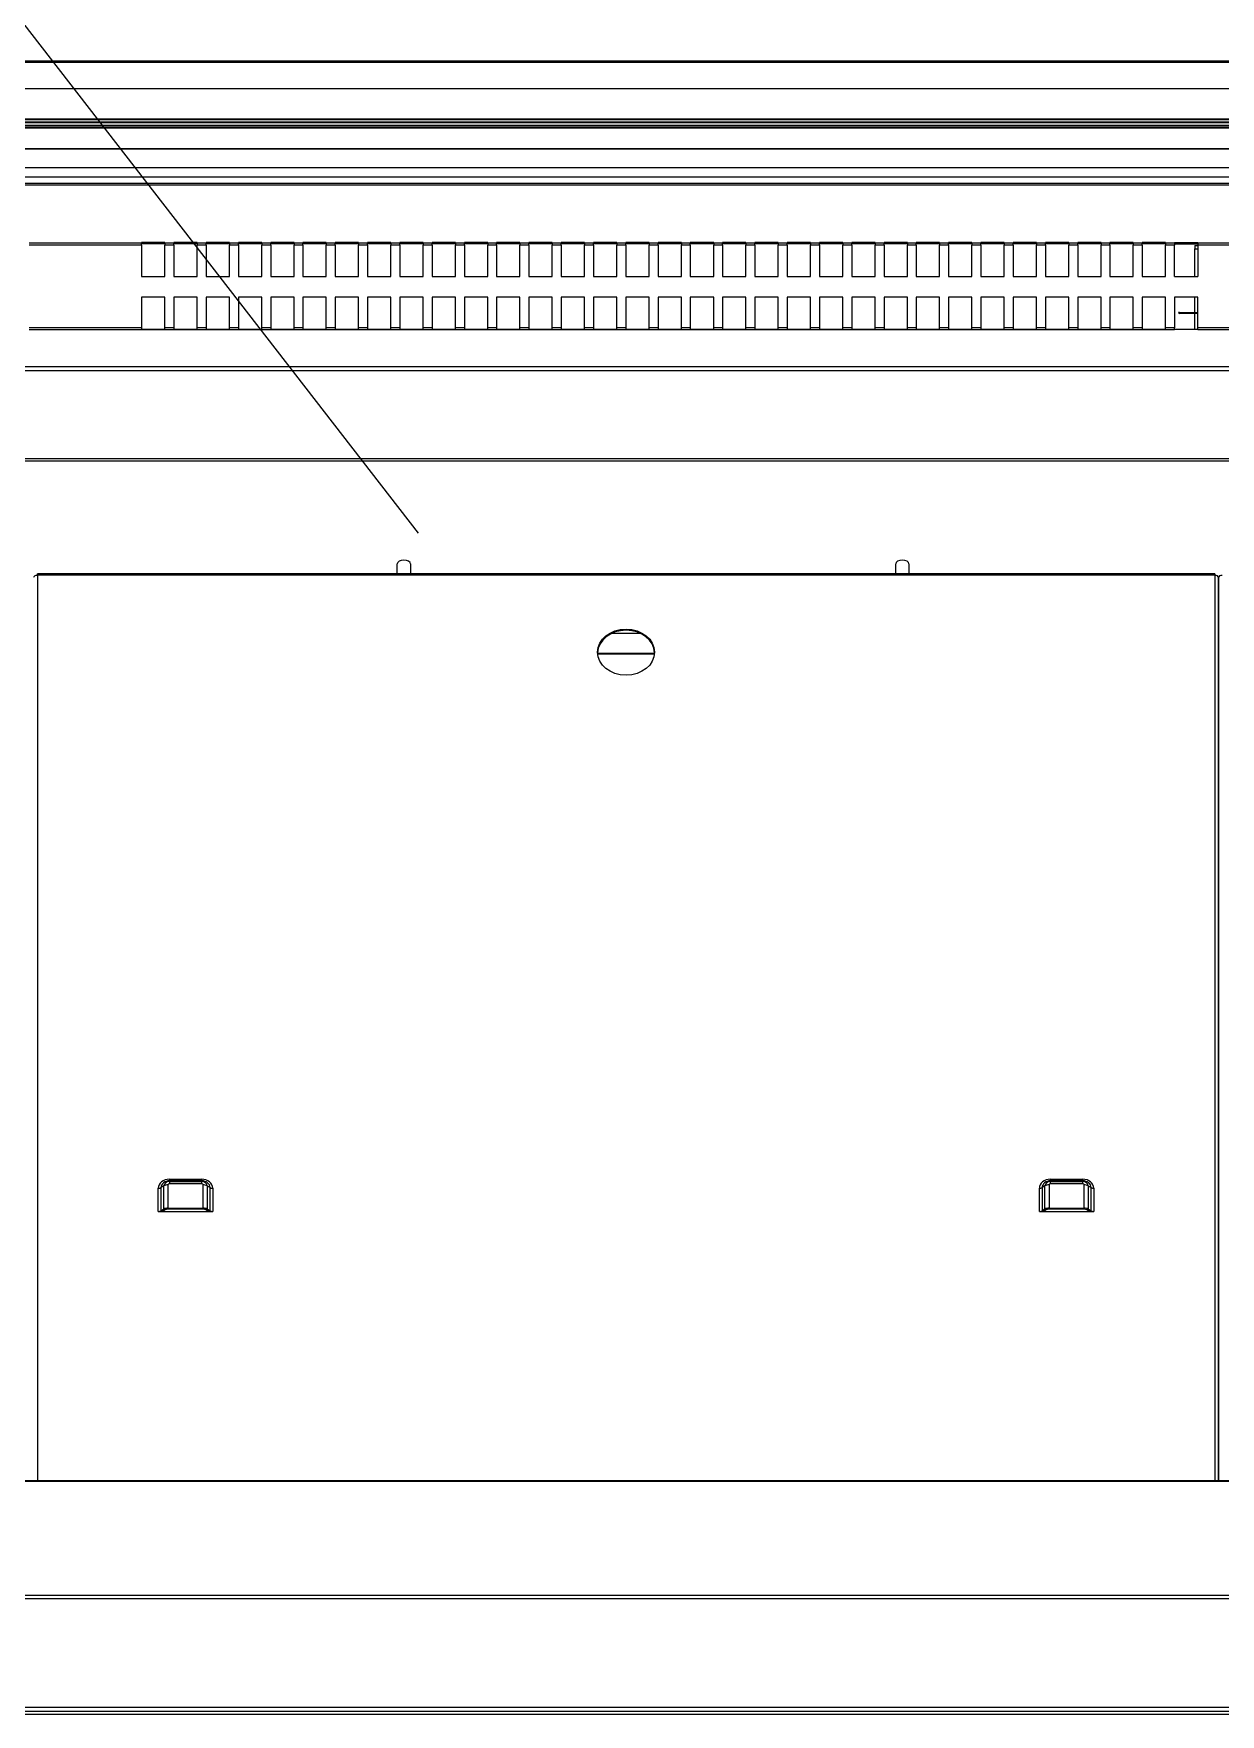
# Model space of a CAD drawing. Header units: millimetres. Extents: x 3075.9 to 3157.7, y 1648.7 to 1706.1.
# Drawn here: x 3131.343 to 3131.968, y 1691.316 to 1692.201 of the extents above; entities that cross this region are included whole.
import ezdxf

# ---------------------------------------------------------------- set-up
doc = ezdxf.new("R2010")
doc.units = ezdxf.units.MM
doc.layers.add('CAMARAS DE FRIO', color=5, linetype='Continuous')

# ---------------------------------------------------------------- blocks, each defined once
blk = doc.blocks.new('OX-3750')
at = {"color": 7, "linetype": 'Continuous'}
for p, q in [((1.5, -596.06), (3748.5, -596.06)), ((1.5, -597.56), (3748.5, -597.56)), ((2, -597.63), (3748, -597.63)), ((2, -597.63), (3748, -597.63)), ((2, -599.63), (3748, -599.63)), ((2, -656.88), (3748, -656.88)), ((2, -658.57), (3748, -658.57)), ((2, -718.72), (3748, -718.72)), ((2, -719.03), (3748, -719.03)), ((2497.5, -1194.57), (2497.5, -718.47)), ((2497.5, -719.03), (2497.5, -1194.57)), ((2499.5, -1195.75), (2499.5, -719.03)), ((3119.5, -1195.75), (3119.5, -719.03)), ((2563.17, -873.06), (2563.17, -860.85)), ((2565.41, -860.85), (2563.17, -860.85)), ((2564.59, -861.2), (2564.59, -873.4)), ((2564.59, -861.2), (2566.12, -862.1)), ((2565.41, -860.85), (2566.83, -861.68)), ((2589.59, -860.85), (2565.41, -860.85)), ((2566.12, -874.3), (2566.12, -862.1)), ((2568.24, -862.03), (2586.76, -862.03)), ((2568.24, -862.62), (2568.24, -874.82)), ((2586.76, -862.62), (2568.24, -862.62)), ((2586.76, -874.82), (2586.76, -862.62)), ((2588.17, -861.68), (2589.59, -860.85)), ((2588.88, -862.1), (2590.41, -861.2)), ((2588.88, -862.1), (2588.88, -874.3)), ((2591.83, -860.85), (2589.59, -860.85)), ((2590.41, -873.4), (2590.41, -861.2)), ((2591.83, -860.85), (2591.83, -873.06)), ((3027.17, -873.06), (3027.17, -860.85)), ((3029.41, -860.85), (3027.17, -860.85)), ((3028.59, -861.2), (3028.59, -873.4)), ((3028.59, -861.2), (3030.12, -862.1)), ((3029.41, -860.85), (3030.83, -861.68)), ((3053.59, -860.85), (3029.41, -860.85)), ((3030.12, -874.3), (3030.12, -862.1)), ((3032.24, -862.03), (3050.76, -862.03)), ((3050.76, -862.62), (3032.24, -862.62)), ((3032.24, -862.62), (3032.24, -874.82)), ((3050.76, -874.82), (3050.76, -862.62)), ((3052.17, -861.68), (3053.59, -860.85)), ((3052.88, -862.1), (3054.41, -861.2)), ((3052.88, -862.1), (3052.88, -874.3)), ((3055.83, -860.85), (3053.59, -860.85)), ((3054.41, -873.4), (3054.41, -861.2)), ((3055.83, -860.85), (3055.83, -873.06)), ((2566.12, -874.3), (2564.59, -873.4)), ((2569, -875.43), (2586, -875.43)), ((2569, -875.43), (2569, -876.63)), ((2586, -875.43), (2586, -876.63)), ((2588.88, -874.3), (2590.41, -873.4)), ((3030.12, -874.3), (3028.59, -873.4)), ((3033, -875.43), (3050, -875.43)), ((3033, -876.63), (3033, -875.43)), ((3050, -876.63), (3050, -875.43)), ((3052.88, -874.3), (3054.41, -873.4)), ((2569, -876.63), (2569, -876.97)), ((2586, -876.63), (2569, -876.63)), ((2569, -876.97), (2586, -876.97)), ((2569, -876.97), (2569, -877.77)), ((2586, -877.77), (2569, -877.77)), ((2586, -876.63), (2586, -876.97)), ((2586, -876.97), (2586, -877.77)), ((3033, -876.63), (3033, -876.97)), ((3050, -876.63), (3033, -876.63)), ((3033, -876.97), (3050, -876.97)), ((3033, -877.77), (3033, -876.97)), ((3050, -877.77), (3033, -877.77)), ((3050, -876.63), (3050, -876.97)), ((3050, -877.77), (3050, -876.97)), ((2794.53, -1154.59), (2824.47, -1154.59)), ((2824.46, -1154.4), (2794.54, -1154.4)), ((2801.9, -1165.17), (2817.1, -1165.17)), ((2499.5, -1195.75), (3119.5, -1195.75)), ((2499.5, -1196.57), (2499.5, -1195.75)), ((2499.5, -1196.57), (3119.5, -1196.57)), ((2660.5, -1201.72), (2660.5, -1196.57)), ((2667.5, -1196.57), (2667.5, -1201.72)), ((2923, -1201.72), (2923, -1196.57)), ((2930, -1196.57), (2930, -1201.72)), ((3119.5, -1195.75), (3119.5, -1196.57)), ((1, -1255.86), (3749.11, -1255.86)), ((1, -1257.07), (3749.11, -1257.07)), ((1, -1303.33), (3749.11, -1303.33)), ((1, -1305.49), (3749.11, -1305.49)), ((2508.35, -1325.24), (2449.15, -1325.24)), ((2449.15, -1326.12), (2508.35, -1326.12)), ((2508.35, -1325.24), (2520.65, -1325.24)), ((2508.35, -1325.24), (2508.35, -1326.12)), ((2508.35, -1326.12), (2508.35, -1342.14)), ((2510, -1325.24), (2510, -1342.14)), ((3123.85, -1325.24), (2520.65, -1325.24)), ((2520.65, -1325.24), (2520.65, -1326.12)), ((2520.65, -1326.12), (2525.35, -1326.12)), ((2520.65, -1342.14), (2520.65, -1326.12)), ((2525.35, -1325.41), (2525.35, -1326.12)), ((2537.65, -1325.41), (2525.35, -1325.41)), ((2525.35, -1326.12), (2525.35, -1342.14)), ((2537.65, -1326.12), (2537.65, -1325.41)), ((2537.65, -1326.12), (2542.35, -1326.12)), ((2537.65, -1342.14), (2537.65, -1326.12)), ((2542.35, -1325.41), (2542.35, -1326.12)), ((2554.65, -1325.41), (2542.35, -1325.41)), ((2542.35, -1326.12), (2542.35, -1342.14)), ((2554.65, -1326.12), (2554.65, -1325.41)), ((2554.65, -1326.12), (2559.35, -1326.12)), ((2554.65, -1342.14), (2554.65, -1326.12)), ((2559.35, -1325.41), (2559.35, -1326.12)), ((2571.65, -1325.41), (2559.35, -1325.41)), ((2559.35, -1326.12), (2559.35, -1342.14)), ((2571.65, -1326.12), (2571.65, -1325.41)), ((2571.65, -1326.12), (2576.35, -1326.12)), ((2571.65, -1342.14), (2571.65, -1326.12)), ((2576.35, -1325.41), (2576.35, -1326.12)), ((2588.65, -1325.41), (2576.35, -1325.41)), ((2576.35, -1326.12), (2576.35, -1342.14)), ((2588.65, -1326.12), (2588.65, -1325.41)), ((2588.65, -1326.12), (2593.35, -1326.12)), ((2588.65, -1342.14), (2588.65, -1326.12)), ((2593.35, -1325.41), (2593.35, -1326.12)), ((2605.65, -1325.41), (2593.35, -1325.41)), ((2593.35, -1326.12), (2593.35, -1342.14)), ((2605.65, -1326.12), (2605.65, -1325.41)), ((2605.65, -1326.12), (2610.35, -1326.12)), ((2605.65, -1342.14), (2605.65, -1326.12)), ((2610.35, -1325.41), (2610.35, -1326.12)), ((2622.65, -1325.41), (2610.35, -1325.41)), ((2610.35, -1326.12), (2610.35, -1342.14)), ((2622.65, -1326.12), (2622.65, -1325.41)), ((2622.65, -1326.12), (2627.35, -1326.12)), ((2622.65, -1342.14), (2622.65, -1326.12)), ((2627.35, -1325.41), (2627.35, -1326.12)), ((2639.65, -1325.41), (2627.35, -1325.41)), ((2627.35, -1326.12), (2627.35, -1342.14)), ((2639.65, -1326.12), (2639.65, -1325.41)), ((2639.65, -1326.12), (2644.35, -1326.12)), ((2639.65, -1342.14), (2639.65, -1326.12)), ((2644.35, -1325.41), (2644.35, -1326.12)), ((2656.65, -1325.41), (2644.35, -1325.41)), ((2644.35, -1326.12), (2644.35, -1342.14)), ((2656.65, -1326.12), (2656.65, -1325.41)), ((2656.65, -1326.12), (2661.35, -1326.12)), ((2656.65, -1342.14), (2656.65, -1326.12)), ((2661.35, -1325.41), (2661.35, -1326.12)), ((2673.65, -1325.41), (2661.35, -1325.41)), ((2661.35, -1326.12), (2661.35, -1342.14)), ((2673.65, -1326.12), (2673.65, -1325.41)), ((2673.65, -1326.12), (2678.35, -1326.12)), ((2673.65, -1342.14), (2673.65, -1326.12)), ((2678.35, -1325.41), (2678.35, -1326.12)), ((2690.65, -1325.41), (2678.35, -1325.41)), ((2678.35, -1326.12), (2678.35, -1342.14)), ((2690.65, -1326.12), (2690.65, -1325.41)), ((2690.65, -1326.12), (2695.35, -1326.12)), ((2690.65, -1342.14), (2690.65, -1326.12)), ((2695.35, -1325.41), (2695.35, -1326.12)), ((2707.65, -1325.41), (2695.35, -1325.41)), ((2695.35, -1326.12), (2695.35, -1342.14)), ((2707.65, -1326.12), (2707.65, -1325.41)), ((2707.65, -1326.12), (2712.35, -1326.12)), ((2707.65, -1342.14), (2707.65, -1326.12)), ((2712.35, -1325.41), (2712.35, -1326.12)), ((2724.65, -1325.41), (2712.35, -1325.41)), ((2712.35, -1326.12), (2712.35, -1342.14)), ((2724.65, -1326.12), (2724.65, -1325.41)), ((2724.65, -1326.12), (2729.35, -1326.12)), ((2724.65, -1342.14), (2724.65, -1326.12)), ((2729.35, -1325.41), (2729.35, -1326.12)), ((2741.65, -1325.41), (2729.35, -1325.41)), ((2729.35, -1326.12), (2729.35, -1342.14)), ((2741.65, -1326.12), (2741.65, -1325.41)), ((2741.65, -1326.12), (2746.35, -1326.12)), ((2741.65, -1342.14), (2741.65, -1326.12)), ((2746.35, -1325.41), (2746.35, -1326.12)), ((2758.65, -1325.41), (2746.35, -1325.41)), ((2746.35, -1326.12), (2746.35, -1342.14)), ((2758.65, -1326.12), (2758.65, -1325.41)), ((2758.65, -1326.12), (2763.35, -1326.12)), ((2758.65, -1342.14), (2758.65, -1326.12)), ((2763.35, -1325.41), (2763.35, -1326.12)), ((2775.65, -1325.41), (2763.35, -1325.41)), ((2763.35, -1326.12), (2763.35, -1342.14)), ((2775.65, -1326.12), (2775.65, -1325.41)), ((2775.65, -1326.12), (2780.35, -1326.12)), ((2775.65, -1342.14), (2775.65, -1326.12)), ((2780.35, -1325.41), (2780.35, -1326.12)), ((2792.65, -1325.41), (2780.35, -1325.41)), ((2780.35, -1326.12), (2780.35, -1342.14)), ((2792.65, -1326.12), (2792.65, -1325.41)), ((2792.65, -1326.12), (2797.35, -1326.12)), ((2792.65, -1342.14), (2792.65, -1326.12)), ((2797.35, -1325.41), (2797.35, -1326.12)), ((2809.65, -1325.41), (2797.35, -1325.41)), ((2797.35, -1326.12), (2797.35, -1342.14)), ((2809.65, -1326.12), (2809.65, -1325.41)), ((2809.65, -1326.12), (2814.35, -1326.12)), ((2809.65, -1342.14), (2809.65, -1326.12)), ((2814.35, -1325.41), (2814.35, -1326.12)), ((2826.65, -1325.41), (2814.35, -1325.41)), ((2814.35, -1326.12), (2814.35, -1342.14)), ((2826.65, -1326.12), (2826.65, -1325.41)), ((2826.65, -1326.12), (2831.35, -1326.12)), ((2826.65, -1342.14), (2826.65, -1326.12)), ((2831.35, -1325.41), (2831.35, -1326.12)), ((2843.65, -1325.41), (2831.35, -1325.41)), ((2831.35, -1326.12), (2831.35, -1342.14)), ((2843.65, -1326.12), (2843.65, -1325.41)), ((2843.65, -1326.12), (2848.35, -1326.12)), ((2843.65, -1342.14), (2843.65, -1326.12)), ((2848.35, -1325.41), (2848.35, -1326.12)), ((2860.65, -1325.41), (2848.35, -1325.41)), ((2848.35, -1326.12), (2848.35, -1342.14)), ((2860.65, -1326.12), (2860.65, -1325.41)), ((2860.65, -1326.12), (2865.35, -1326.12)), ((2860.65, -1342.14), (2860.65, -1326.12)), ((2865.35, -1325.41), (2865.35, -1326.12)), ((2877.65, -1325.41), (2865.35, -1325.41)), ((2865.35, -1326.12), (2865.35, -1342.14)), ((2877.65, -1326.12), (2877.65, -1325.41)), ((2877.65, -1326.12), (2882.35, -1326.12)), ((2877.65, -1342.14), (2877.65, -1326.12)), ((2882.35, -1325.41), (2882.35, -1326.12)), ((2894.65, -1325.41), (2882.35, -1325.41)), ((2882.35, -1326.12), (2882.35, -1342.14)), ((2894.65, -1326.12), (2894.65, -1325.41)), ((2894.65, -1326.12), (2899.35, -1326.12)), ((2894.65, -1342.14), (2894.65, -1326.12)), ((2899.35, -1325.41), (2899.35, -1326.12)), ((2911.65, -1325.41), (2899.35, -1325.41)), ((2899.35, -1326.12), (2899.35, -1342.14)), ((2911.65, -1326.12), (2911.65, -1325.41)), ((2911.65, -1326.12), (2916.35, -1326.12)), ((2911.65, -1342.14), (2911.65, -1326.12)), ((2916.35, -1325.41), (2916.35, -1326.12)), ((2928.65, -1325.41), (2916.35, -1325.41)), ((2916.35, -1326.12), (2916.35, -1342.14)), ((2928.65, -1326.12), (2928.65, -1325.41)), ((2928.65, -1326.12), (2933.35, -1326.12)), ((2928.65, -1342.14), (2928.65, -1326.12)), ((2933.35, -1325.41), (2933.35, -1326.12)), ((2945.65, -1325.41), (2933.35, -1325.41)), ((2933.35, -1326.12), (2933.35, -1342.14)), ((2945.65, -1326.12), (2945.65, -1325.41)), ((2945.65, -1326.12), (2950.35, -1326.12)), ((2945.65, -1342.14), (2945.65, -1326.12)), ((2950.35, -1325.41), (2950.35, -1326.12)), ((2962.65, -1325.41), (2950.35, -1325.41)), ((2950.35, -1326.12), (2950.35, -1342.14)), ((2962.65, -1326.12), (2962.65, -1325.41)), ((2962.65, -1326.12), (2967.35, -1326.12)), ((2962.65, -1342.14), (2962.65, -1326.12)), ((2967.35, -1325.41), (2967.35, -1326.12)), ((2979.65, -1325.41), (2967.35, -1325.41)), ((2967.35, -1326.12), (2967.35, -1342.14)), ((2979.65, -1326.12), (2979.65, -1325.41)), ((2979.65, -1326.12), (2984.35, -1326.12)), ((2979.65, -1342.14), (2979.65, -1326.12)), ((2984.35, -1325.41), (2984.35, -1326.12)), ((2996.65, -1325.41), (2984.35, -1325.41)), ((2984.35, -1326.12), (2984.35, -1342.14)), ((2996.65, -1326.12), (2996.65, -1325.41)), ((2996.65, -1326.12), (3001.35, -1326.12)), ((2996.65, -1342.14), (2996.65, -1326.12)), ((3001.35, -1325.41), (3001.35, -1326.12)), ((3013.65, -1325.41), (3001.35, -1325.41)), ((3001.35, -1326.12), (3001.35, -1342.14)), ((3013.65, -1326.12), (3013.65, -1325.41)), ((3013.65, -1326.12), (3018.35, -1326.12)), ((3013.65, -1342.14), (3013.65, -1326.12)), ((3018.35, -1325.41), (3018.35, -1326.12)), ((3030.65, -1325.41), (3018.35, -1325.41)), ((3018.35, -1326.12), (3018.35, -1342.14)), ((3030.65, -1326.12), (3030.65, -1325.41)), ((3030.65, -1326.12), (3035.35, -1326.12)), ((3030.65, -1342.14), (3030.65, -1326.12)), ((3035.35, -1325.41), (3035.35, -1326.12)), ((3047.65, -1325.41), (3035.35, -1325.41)), ((3035.35, -1326.12), (3035.35, -1342.14)), ((3047.65, -1326.12), (3047.65, -1325.41)), ((3047.65, -1326.12), (3052.35, -1326.12)), ((3047.65, -1342.14), (3047.65, -1326.12)), ((3052.35, -1325.41), (3052.35, -1326.12)), ((3064.65, -1325.41), (3052.35, -1325.41)), ((3052.35, -1326.12), (3052.35, -1342.14)), ((3064.65, -1326.12), (3064.65, -1325.41)), ((3064.65, -1326.12), (3123.85, -1326.12)), ((3064.65, -1342.14), (3064.65, -1326.12)), ((2508.35, -1333.58), (2518, -1333.58)), ((2518, -1334.08), (2508.35, -1334.08)), ((2518, -1334.08), (2518, -1333.58)), ((2518, -1334.08), (2518.5, -1334.08)), ((2508.35, -1342.14), (2520.65, -1342.14)), ((2508.35, -1342.14), (2520.65, -1342.14)), ((2508.35, -1342.14), (2508.35, -1342.14)), ((2520.65, -1342.14), (2520.65, -1342.14)), ((2525.35, -1342.14), (2525.35, -1342.14)), ((2525.35, -1342.14), (2537.65, -1342.14)), ((2525.35, -1342.14), (2537.65, -1342.14)), ((2537.65, -1342.14), (2537.65, -1342.14)), ((2542.35, -1342.14), (2542.35, -1342.14)), ((2542.35, -1342.14), (2554.65, -1342.14)), ((2542.35, -1342.14), (2554.65, -1342.14)), ((2554.65, -1342.14), (2554.65, -1342.14)), ((2559.35, -1342.14), (2559.35, -1342.14)), ((2559.35, -1342.14), (2571.65, -1342.14)), ((2559.35, -1342.14), (2571.65, -1342.14)), ((2571.65, -1342.14), (2571.65, -1342.14)), ((2576.35, -1342.14), (2576.35, -1342.14)), ((2576.35, -1342.14), (2588.65, -1342.14)), ((2576.35, -1342.14), (2588.65, -1342.14)), ((2588.65, -1342.14), (2588.65, -1342.14)), ((2593.35, -1342.14), (2593.35, -1342.14)), ((2593.35, -1342.14), (2605.65, -1342.14)), ((2593.35, -1342.14), (2605.65, -1342.14)), ((2605.65, -1342.14), (2605.65, -1342.14)), ((2610.35, -1342.14), (2610.35, -1342.14)), ((2610.35, -1342.14), (2622.65, -1342.14)), ((2610.35, -1342.14), (2622.65, -1342.14)), ((2622.65, -1342.14), (2622.65, -1342.14)), ((2627.35, -1342.14), (2627.35, -1342.14)), ((2627.35, -1342.14), (2639.65, -1342.14)), ((2627.35, -1342.14), (2639.65, -1342.14)), ((2639.65, -1342.14), (2639.65, -1342.14)), ((2644.35, -1342.14), (2644.35, -1342.14)), ((2644.35, -1342.14), (2656.65, -1342.14)), ((2644.35, -1342.14), (2656.65, -1342.14)), ((2656.65, -1342.14), (2656.65, -1342.14)), ((2661.35, -1342.14), (2661.35, -1342.14)), ((2661.35, -1342.14), (2673.65, -1342.14)), ((2661.35, -1342.14), (2673.65, -1342.14)), ((2673.65, -1342.14), (2673.65, -1342.14)), ((2678.35, -1342.14), (2678.35, -1342.14)), ((2678.35, -1342.14), (2690.65, -1342.14)), ((2678.35, -1342.14), (2690.65, -1342.14)), ((2690.65, -1342.14), (2690.65, -1342.14)), ((2695.35, -1342.14), (2695.35, -1342.14)), ((2695.35, -1342.14), (2707.65, -1342.14)), ((2695.35, -1342.14), (2707.65, -1342.14)), ((2707.65, -1342.14), (2707.65, -1342.14)), ((2712.35, -1342.14), (2712.35, -1342.14)), ((2712.35, -1342.14), (2724.65, -1342.14)), ((2712.35, -1342.14), (2724.65, -1342.14)), ((2724.65, -1342.14), (2724.65, -1342.14)), ((2729.35, -1342.14), (2729.35, -1342.14)), ((2729.35, -1342.14), (2741.65, -1342.14)), ((2729.35, -1342.14), (2741.65, -1342.14)), ((2741.65, -1342.14), (2741.65, -1342.14)), ((2746.35, -1342.14), (2746.35, -1342.14)), ((2746.35, -1342.14), (2758.65, -1342.14)), ((2746.35, -1342.14), (2758.65, -1342.14)), ((2758.65, -1342.14), (2758.65, -1342.14)), ((2763.35, -1342.14), (2763.35, -1342.14)), ((2763.35, -1342.14), (2775.65, -1342.14)), ((2763.35, -1342.14), (2775.65, -1342.14)), ((2775.65, -1342.14), (2775.65, -1342.14)), ((2780.35, -1342.14), (2780.35, -1342.14)), ((2780.35, -1342.14), (2792.65, -1342.14)), ((2780.35, -1342.14), (2792.65, -1342.14)), ((2792.65, -1342.14), (2792.65, -1342.14)), ((2797.35, -1342.14), (2797.35, -1342.14)), ((2797.35, -1342.14), (2809.65, -1342.14)), ((2797.35, -1342.14), (2809.65, -1342.14)), ((2809.65, -1342.14), (2809.65, -1342.14)), ((2814.35, -1342.14), (2814.35, -1342.14)), ((2814.35, -1342.14), (2826.65, -1342.14)), ((2814.35, -1342.14), (2826.65, -1342.14)), ((2826.65, -1342.14), (2826.65, -1342.14)), ((2831.35, -1342.14), (2831.35, -1342.14)), ((2831.35, -1342.14), (2843.65, -1342.14)), ((2831.35, -1342.14), (2843.65, -1342.14)), ((2843.65, -1342.14), (2843.65, -1342.14)), ((2848.35, -1342.14), (2848.35, -1342.14)), ((2848.35, -1342.14), (2860.65, -1342.14)), ((2848.35, -1342.14), (2860.65, -1342.14)), ((2860.65, -1342.14), (2860.65, -1342.14)), ((2865.35, -1342.14), (2865.35, -1342.14)), ((2865.35, -1342.14), (2877.65, -1342.14)), ((2865.35, -1342.14), (2877.65, -1342.14)), ((2877.65, -1342.14), (2877.65, -1342.14)), ((2882.35, -1342.14), (2882.35, -1342.14)), ((2882.35, -1342.14), (2894.65, -1342.14)), ((2882.35, -1342.14), (2894.65, -1342.14)), ((2894.65, -1342.14), (2894.65, -1342.14)), ((2899.35, -1342.14), (2899.35, -1342.14)), ((2899.35, -1342.14), (2911.65, -1342.14)), ((2899.35, -1342.14), (2911.65, -1342.14)), ((2911.65, -1342.14), (2911.65, -1342.14)), ((2916.35, -1342.14), (2916.35, -1342.14)), ((2916.35, -1342.14), (2928.65, -1342.14)), ((2916.35, -1342.14), (2928.65, -1342.14)), ((2928.65, -1342.14), (2928.65, -1342.14)), ((2933.35, -1342.14), (2933.35, -1342.14)), ((2933.35, -1342.14), (2945.65, -1342.14)), ((2933.35, -1342.14), (2945.65, -1342.14)), ((2945.65, -1342.14), (2945.65, -1342.14)), ((2950.35, -1342.14), (2950.35, -1342.14)), ((2950.35, -1342.14), (2962.65, -1342.14)), ((2950.35, -1342.14), (2962.65, -1342.14)), ((2962.65, -1342.14), (2962.65, -1342.14)), ((2967.35, -1342.14), (2967.35, -1342.14)), ((2967.35, -1342.14), (2979.65, -1342.14)), ((2967.35, -1342.14), (2979.65, -1342.14)), ((2979.65, -1342.14), (2979.65, -1342.14)), ((2984.35, -1342.14), (2984.35, -1342.14)), ((2984.35, -1342.14), (2996.65, -1342.14)), ((2984.35, -1342.14), (2996.65, -1342.14)), ((2996.65, -1342.14), (2996.65, -1342.14)), ((3001.35, -1342.14), (3001.35, -1342.14)), ((3001.35, -1342.14), (3013.65, -1342.14)), ((3001.35, -1342.14), (3013.65, -1342.14)), ((3013.65, -1342.14), (3013.65, -1342.14)), ((3018.35, -1342.14), (3018.35, -1342.14)), ((3018.35, -1342.14), (3030.65, -1342.14)), ((3018.35, -1342.14), (3030.65, -1342.14)), ((3030.65, -1342.14), (3030.65, -1342.14)), ((3035.35, -1342.14), (3035.35, -1342.14)), ((3035.35, -1342.14), (3047.65, -1342.14)), ((3035.35, -1342.14), (3047.65, -1342.14)), ((3047.65, -1342.14), (3047.65, -1342.14)), ((3052.35, -1342.14), (3052.35, -1342.14)), ((3052.35, -1342.14), (3064.65, -1342.14)), ((3052.35, -1342.14), (3064.65, -1342.14)), ((3064.65, -1342.14), (3064.65, -1342.14)), ((2520.65, -1353), (2508.35, -1353)), ((2508.35, -1369.61), (2508.35, -1353)), ((2510, -1353), (2510, -1367.71)), ((2520.65, -1353), (2520.65, -1369.61)), ((2525.35, -1353), (2525.35, -1369.61)), ((2537.65, -1353), (2525.35, -1353)), ((2537.65, -1369.61), (2537.65, -1353)), ((2542.35, -1353), (2542.35, -1369.61)), ((2554.65, -1353), (2542.35, -1353)), ((2554.65, -1369.61), (2554.65, -1353)), ((2559.35, -1353), (2559.35, -1369.61)), ((2571.65, -1353), (2559.35, -1353)), ((2571.65, -1369.61), (2571.65, -1353)), ((2576.35, -1353), (2576.35, -1369.61)), ((2588.65, -1353), (2576.35, -1353)), ((2588.65, -1369.61), (2588.65, -1353)), ((2593.35, -1353), (2593.35, -1369.61)), ((2605.65, -1353), (2593.35, -1353)), ((2605.65, -1369.61), (2605.65, -1353)), ((2610.35, -1353), (2610.35, -1369.61)), ((2622.65, -1353), (2610.35, -1353)), ((2622.65, -1369.61), (2622.65, -1353)), ((2627.35, -1353), (2627.35, -1369.61)), ((2639.65, -1353), (2627.35, -1353)), ((2639.65, -1369.61), (2639.65, -1353)), ((2644.35, -1353), (2644.35, -1369.61)), ((2656.65, -1353), (2644.35, -1353)), ((2656.65, -1369.61), (2656.65, -1353)), ((2661.35, -1353), (2661.35, -1369.61)), ((2673.65, -1353), (2661.35, -1353)), ((2673.65, -1369.61), (2673.65, -1353)), ((2678.35, -1353), (2678.35, -1369.61)), ((2690.65, -1353), (2678.35, -1353)), ((2690.65, -1369.61), (2690.65, -1353)), ((2695.35, -1353), (2695.35, -1369.61)), ((2707.65, -1353), (2695.35, -1353)), ((2707.65, -1369.61), (2707.65, -1353)), ((2712.35, -1353), (2712.35, -1369.61)), ((2724.65, -1353), (2712.35, -1353)), ((2724.65, -1369.61), (2724.65, -1353)), ((2729.35, -1353), (2729.35, -1369.61)), ((2741.65, -1353), (2729.35, -1353)), ((2741.65, -1369.61), (2741.65, -1353)), ((2746.35, -1353), (2746.35, -1369.61)), ((2758.65, -1353), (2746.35, -1353)), ((2758.65, -1369.61), (2758.65, -1353)), ((2763.35, -1353), (2763.35, -1369.61)), ((2775.65, -1353), (2763.35, -1353)), ((2775.65, -1369.61), (2775.65, -1353)), ((2780.35, -1353), (2780.35, -1369.61)), ((2792.65, -1353), (2780.35, -1353)), ((2792.65, -1369.61), (2792.65, -1353)), ((2797.35, -1353), (2797.35, -1369.61)), ((2809.65, -1353), (2797.35, -1353)), ((2809.65, -1369.61), (2809.65, -1353)), ((2814.35, -1353), (2814.35, -1369.61)), ((2826.65, -1353), (2814.35, -1353)), ((2826.65, -1369.61), (2826.65, -1353)), ((2831.35, -1353), (2831.35, -1369.61)), ((2843.65, -1353), (2831.35, -1353)), ((2843.65, -1369.61), (2843.65, -1353)), ((2848.35, -1353), (2848.35, -1369.61)), ((2860.65, -1353), (2848.35, -1353)), ((2860.65, -1369.61), (2860.65, -1353)), ((2865.35, -1353), (2865.35, -1369.61)), ((2877.65, -1353), (2865.35, -1353)), ((2877.65, -1369.61), (2877.65, -1353)), ((2882.35, -1353), (2882.35, -1369.61)), ((2894.65, -1353), (2882.35, -1353)), ((2894.65, -1369.61), (2894.65, -1353)), ((2899.35, -1353), (2899.35, -1369.61)), ((2911.65, -1353), (2899.35, -1353)), ((2911.65, -1369.61), (2911.65, -1353)), ((2916.35, -1353), (2916.35, -1369.61)), ((2928.65, -1353), (2916.35, -1353)), ((2928.65, -1369.61), (2928.65, -1353)), ((2933.35, -1353), (2933.35, -1369.61)), ((2945.65, -1353), (2933.35, -1353)), ((2945.65, -1369.61), (2945.65, -1353)), ((2950.35, -1353), (2950.35, -1369.61)), ((2962.65, -1353), (2950.35, -1353)), ((2962.65, -1369.61), (2962.65, -1353)), ((2967.35, -1353), (2967.35, -1369.61)), ((2979.65, -1353), (2967.35, -1353)), ((2979.65, -1369.61), (2979.65, -1353)), ((2984.35, -1353), (2984.35, -1369.61)), ((2996.65, -1353), (2984.35, -1353)), ((2996.65, -1369.61), (2996.65, -1353)), ((3001.35, -1353), (3001.35, -1369.61)), ((3013.65, -1353), (3001.35, -1353)), ((3013.65, -1369.61), (3013.65, -1353)), ((3018.35, -1353), (3018.35, -1369.61)), ((3030.65, -1353), (3018.35, -1353)), ((3030.65, -1369.61), (3030.65, -1353)), ((3035.35, -1353), (3035.35, -1369.61)), ((3047.65, -1353), (3035.35, -1353)), ((3047.65, -1369.61), (3047.65, -1353)), ((3052.35, -1353), (3052.35, -1369.61)), ((3064.65, -1353), (3052.35, -1353)), ((3064.65, -1369.61), (3064.65, -1353)), ((2449.15, -1369.61), (2508.35, -1369.61)), ((2508.35, -1370.78), (2449.15, -1370.78)), ((2510, -1367.71), (2508.35, -1367.71)), ((2510, -1369.33), (2508.35, -1369.33)), ((2508.35, -1370.78), (2508.35, -1369.61)), ((2508.35, -1370.19), (2520.65, -1370.19)), ((2520.65, -1370.2), (2508.35, -1370.2)), ((2508.35, -1370.78), (2520.65, -1370.78)), ((2510, -1369.33), (2510, -1367.71)), ((2520.65, -1370.78), (2520.65, -1369.61)), ((2520.65, -1369.61), (2525.35, -1369.61)), ((2525.35, -1370.78), (2520.65, -1370.78)), ((2525.35, -1370.78), (2525.35, -1369.61)), ((2525.35, -1370.19), (2537.65, -1370.19)), ((2525.35, -1370.44), (2537.65, -1370.44)), ((2525.35, -1370.78), (2525.35, -1371.03)), ((2525.35, -1371.03), (2537.65, -1371.03)), ((2537.65, -1369.61), (2542.35, -1369.61)), ((2537.65, -1369.61), (2537.65, -1370.78)), ((2537.65, -1371.03), (2537.65, -1370.78)), ((2542.35, -1370.78), (2537.65, -1370.78)), ((2542.35, -1370.78), (2542.35, -1369.61)), ((2542.35, -1370.19), (2554.65, -1370.19)), ((2542.35, -1370.44), (2554.65, -1370.44)), ((2542.35, -1370.78), (2542.35, -1371.03)), ((2542.35, -1371.03), (2554.65, -1371.03)), ((2554.65, -1369.61), (2559.35, -1369.61)), ((2554.65, -1369.61), (2554.65, -1370.78)), ((2554.65, -1371.03), (2554.65, -1370.78)), ((2559.35, -1370.78), (2554.65, -1370.78)), ((2559.35, -1370.78), (2559.35, -1369.61)), ((2559.35, -1370.19), (2571.65, -1370.19)), ((2559.35, -1370.44), (2571.65, -1370.44)), ((2559.35, -1370.78), (2559.35, -1371.03)), ((2559.35, -1371.03), (2571.65, -1371.03)), ((2571.65, -1369.61), (2576.35, -1369.61)), ((2571.65, -1369.61), (2571.65, -1370.78)), ((2571.65, -1371.03), (2571.65, -1370.78)), ((2576.35, -1370.78), (2571.65, -1370.78)), ((2576.35, -1370.78), (2576.35, -1369.61)), ((2576.35, -1370.19), (2588.65, -1370.19)), ((2576.35, -1370.44), (2588.65, -1370.44)), ((2576.35, -1370.78), (2576.35, -1371.03)), ((2576.35, -1371.03), (2588.65, -1371.03)), ((2588.65, -1369.61), (2593.35, -1369.61)), ((2588.65, -1369.61), (2588.65, -1370.78)), ((2588.65, -1371.03), (2588.65, -1370.78)), ((2593.35, -1370.78), (2588.65, -1370.78)), ((2593.35, -1370.78), (2593.35, -1369.61)), ((2593.35, -1370.19), (2605.65, -1370.19)), ((2593.35, -1370.44), (2605.65, -1370.44)), ((2593.35, -1370.78), (2593.35, -1371.03)), ((2593.35, -1371.03), (2605.65, -1371.03)), ((2605.65, -1369.61), (2610.35, -1369.61)), ((2605.65, -1369.61), (2605.65, -1370.78)), ((2605.65, -1371.03), (2605.65, -1370.78)), ((2610.35, -1370.78), (2605.65, -1370.78)), ((2610.35, -1370.78), (2610.35, -1369.61)), ((2610.35, -1370.19), (2622.65, -1370.19)), ((2610.35, -1370.44), (2622.65, -1370.44)), ((2610.35, -1370.78), (2610.35, -1371.03)), ((2610.35, -1371.03), (2622.65, -1371.03)), ((2622.65, -1369.61), (2627.35, -1369.61)), ((2622.65, -1369.61), (2622.65, -1370.78)), ((2622.65, -1371.03), (2622.65, -1370.78)), ((2627.35, -1370.78), (2622.65, -1370.78)), ((2627.35, -1370.78), (2627.35, -1369.61)), ((2627.35, -1370.19), (2639.65, -1370.19)), ((2627.35, -1370.44), (2639.65, -1370.44)), ((2627.35, -1370.78), (2627.35, -1371.03)), ((2627.35, -1371.03), (2639.65, -1371.03)), ((2639.65, -1369.61), (2644.35, -1369.61)), ((2639.65, -1369.61), (2639.65, -1370.78)), ((2639.65, -1371.03), (2639.65, -1370.78)), ((2644.35, -1370.78), (2639.65, -1370.78)), ((2644.35, -1370.78), (2644.35, -1369.61)), ((2644.35, -1370.19), (2656.65, -1370.19)), ((2644.35, -1370.44), (2656.65, -1370.44)), ((2644.35, -1370.78), (2644.35, -1371.03)), ((2644.35, -1371.03), (2656.65, -1371.03)), ((2656.65, -1369.61), (2661.35, -1369.61)), ((2656.65, -1369.61), (2656.65, -1370.78)), ((2656.65, -1371.03), (2656.65, -1370.78)), ((2661.35, -1370.78), (2656.65, -1370.78)), ((2661.35, -1370.78), (2661.35, -1369.61)), ((2661.35, -1370.19), (2673.65, -1370.19)), ((2661.35, -1370.44), (2673.65, -1370.44)), ((2661.35, -1370.78), (2661.35, -1371.03)), ((2661.35, -1371.03), (2673.65, -1371.03)), ((2673.65, -1369.61), (2678.35, -1369.61)), ((2673.65, -1369.61), (2673.65, -1370.78)), ((2673.65, -1371.03), (2673.65, -1370.78)), ((2678.35, -1370.78), (2673.65, -1370.78)), ((2678.35, -1370.78), (2678.35, -1369.61)), ((2678.35, -1370.19), (2690.65, -1370.19)), ((2678.35, -1370.44), (2690.65, -1370.44)), ((2678.35, -1370.78), (2678.35, -1371.03)), ((2678.35, -1371.03), (2690.65, -1371.03)), ((2690.65, -1369.61), (2695.35, -1369.61)), ((2690.65, -1369.61), (2690.65, -1370.78)), ((2690.65, -1371.03), (2690.65, -1370.78)), ((2695.35, -1370.78), (2690.65, -1370.78)), ((2695.35, -1370.78), (2695.35, -1369.61)), ((2695.35, -1370.19), (2707.65, -1370.19)), ((2695.35, -1370.44), (2707.65, -1370.44)), ((2695.35, -1370.78), (2695.35, -1371.03)), ((2695.35, -1371.03), (2707.65, -1371.03)), ((2707.65, -1369.61), (2712.35, -1369.61)), ((2707.65, -1369.61), (2707.65, -1370.78)), ((2707.65, -1371.03), (2707.65, -1370.78)), ((2712.35, -1370.78), (2707.65, -1370.78)), ((2712.35, -1370.78), (2712.35, -1369.61)), ((2712.35, -1370.19), (2724.65, -1370.19)), ((2712.35, -1370.44), (2724.65, -1370.44)), ((2712.35, -1370.78), (2712.35, -1371.03)), ((2712.35, -1371.03), (2724.65, -1371.03)), ((2724.65, -1369.61), (2729.35, -1369.61)), ((2724.65, -1369.61), (2724.65, -1370.78)), ((2724.65, -1371.03), (2724.65, -1370.78)), ((2729.35, -1370.78), (2724.65, -1370.78)), ((2729.35, -1370.78), (2729.35, -1369.61)), ((2729.35, -1370.19), (2741.65, -1370.19)), ((2729.35, -1370.44), (2741.65, -1370.44)), ((2729.35, -1370.78), (2729.35, -1371.03)), ((2729.35, -1371.03), (2741.65, -1371.03)), ((2741.65, -1369.61), (2746.35, -1369.61)), ((2741.65, -1369.61), (2741.65, -1370.78)), ((2741.65, -1371.03), (2741.65, -1370.78)), ((2746.35, -1370.78), (2741.65, -1370.78)), ((2746.35, -1370.78), (2746.35, -1369.61)), ((2746.35, -1370.19), (2758.65, -1370.19)), ((2746.35, -1370.44), (2758.65, -1370.44)), ((2746.35, -1370.78), (2746.35, -1371.03)), ((2746.35, -1371.03), (2758.65, -1371.03)), ((2758.65, -1369.61), (2763.35, -1369.61)), ((2758.65, -1369.61), (2758.65, -1370.78)), ((2758.65, -1371.03), (2758.65, -1370.78)), ((2763.35, -1370.78), (2758.65, -1370.78)), ((2763.35, -1370.78), (2763.35, -1369.61)), ((2763.35, -1370.19), (2775.65, -1370.19)), ((2763.35, -1370.44), (2775.65, -1370.44)), ((2763.35, -1370.78), (2763.35, -1371.03)), ((2763.35, -1371.03), (2775.65, -1371.03)), ((2775.65, -1369.61), (2780.35, -1369.61)), ((2775.65, -1369.61), (2775.65, -1370.78)), ((2775.65, -1371.03), (2775.65, -1370.78)), ((2780.35, -1370.78), (2775.65, -1370.78)), ((2780.35, -1370.78), (2780.35, -1369.61)), ((2780.35, -1370.19), (2792.65, -1370.19)), ((2780.35, -1370.44), (2792.65, -1370.44)), ((2780.35, -1370.78), (2780.35, -1371.03)), ((2780.35, -1371.03), (2792.65, -1371.03)), ((2792.65, -1369.61), (2797.35, -1369.61)), ((2792.65, -1369.61), (2792.65, -1370.78)), ((2792.65, -1371.03), (2792.65, -1370.78)), ((2797.35, -1370.78), (2792.65, -1370.78)), ((2797.35, -1370.78), (2797.35, -1369.61)), ((2797.35, -1370.19), (2809.65, -1370.19)), ((2797.35, -1370.44), (2809.65, -1370.44)), ((2797.35, -1370.78), (2797.35, -1371.03)), ((2797.35, -1371.03), (2809.65, -1371.03)), ((2809.65, -1369.61), (2814.35, -1369.61)), ((2809.65, -1369.61), (2809.65, -1370.78)), ((2809.65, -1371.03), (2809.65, -1370.78)), ((2814.35, -1370.78), (2809.65, -1370.78)), ((2814.35, -1370.78), (2814.35, -1369.61)), ((2814.35, -1370.19), (2826.65, -1370.19)), ((2814.35, -1370.44), (2826.65, -1370.44)), ((2814.35, -1370.78), (2814.35, -1371.03)), ((2814.35, -1371.03), (2826.65, -1371.03)), ((2826.65, -1369.61), (2831.35, -1369.61)), ((2826.65, -1369.61), (2826.65, -1370.78)), ((2826.65, -1371.03), (2826.65, -1370.78)), ((2831.35, -1370.78), (2826.65, -1370.78)), ((2831.35, -1370.78), (2831.35, -1369.61)), ((2831.35, -1370.19), (2843.65, -1370.19)), ((2831.35, -1370.44), (2843.65, -1370.44)), ((2831.35, -1370.78), (2831.35, -1371.03)), ((2831.35, -1371.03), (2843.65, -1371.03)), ((2843.65, -1369.61), (2848.35, -1369.61)), ((2843.65, -1369.61), (2843.65, -1370.78)), ((2843.65, -1371.03), (2843.65, -1370.78)), ((2848.35, -1370.78), (2843.65, -1370.78)), ((2848.35, -1370.78), (2848.35, -1369.61)), ((2848.35, -1370.19), (2860.65, -1370.19)), ((2848.35, -1370.44), (2860.65, -1370.44)), ((2848.35, -1370.78), (2848.35, -1371.03)), ((2848.35, -1371.03), (2860.65, -1371.03)), ((2860.65, -1369.61), (2865.35, -1369.61)), ((2860.65, -1369.61), (2860.65, -1370.78)), ((2860.65, -1371.03), (2860.65, -1370.78)), ((2865.35, -1370.78), (2860.65, -1370.78)), ((2865.35, -1370.78), (2865.35, -1369.61)), ((2865.35, -1370.19), (2877.65, -1370.19)), ((2865.35, -1370.44), (2877.65, -1370.44)), ((2865.35, -1370.78), (2865.35, -1371.03)), ((2865.35, -1371.03), (2877.65, -1371.03)), ((2877.65, -1369.61), (2882.35, -1369.61)), ((2877.65, -1369.61), (2877.65, -1370.78)), ((2877.65, -1371.03), (2877.65, -1370.78)), ((2882.35, -1370.78), (2877.65, -1370.78)), ((2882.35, -1370.78), (2882.35, -1369.61)), ((2882.35, -1370.19), (2894.65, -1370.19)), ((2882.35, -1370.44), (2894.65, -1370.44)), ((2882.35, -1370.78), (2882.35, -1371.03)), ((2882.35, -1371.03), (2894.65, -1371.03)), ((2894.65, -1369.61), (2899.35, -1369.61)), ((2894.65, -1369.61), (2894.65, -1370.78)), ((2894.65, -1371.03), (2894.65, -1370.78)), ((2899.35, -1370.78), (2894.65, -1370.78)), ((2899.35, -1370.78), (2899.35, -1369.61)), ((2899.35, -1370.19), (2911.65, -1370.19)), ((2899.35, -1370.44), (2911.65, -1370.44)), ((2899.35, -1370.78), (2899.35, -1371.03)), ((2899.35, -1371.03), (2911.65, -1371.03)), ((2911.65, -1369.61), (2916.35, -1369.61)), ((2911.65, -1369.61), (2911.65, -1370.78)), ((2911.65, -1371.03), (2911.65, -1370.78)), ((2916.35, -1370.78), (2911.65, -1370.78)), ((2916.35, -1370.78), (2916.35, -1369.61)), ((2916.35, -1370.19), (2928.65, -1370.19)), ((2916.35, -1370.44), (2928.65, -1370.44)), ((2916.35, -1370.78), (2916.35, -1371.03)), ((2916.35, -1371.03), (2928.65, -1371.03)), ((2928.65, -1369.61), (2933.35, -1369.61)), ((2928.65, -1369.61), (2928.65, -1370.78)), ((2928.65, -1371.03), (2928.65, -1370.78)), ((2933.35, -1370.78), (2928.65, -1370.78)), ((2933.35, -1370.78), (2933.35, -1369.61)), ((2933.35, -1370.19), (2945.65, -1370.19)), ((2933.35, -1370.44), (2945.65, -1370.44)), ((2933.35, -1370.78), (2933.35, -1371.03)), ((2933.35, -1371.03), (2945.65, -1371.03)), ((2945.65, -1369.61), (2950.35, -1369.61)), ((2945.65, -1369.61), (2945.65, -1370.78)), ((2945.65, -1371.03), (2945.65, -1370.78)), ((2950.35, -1370.78), (2945.65, -1370.78)), ((2950.35, -1370.78), (2950.35, -1369.61)), ((2950.35, -1370.19), (2962.65, -1370.19)), ((2950.35, -1370.44), (2962.65, -1370.44)), ((2950.35, -1370.78), (2950.35, -1371.03)), ((2950.35, -1371.03), (2962.65, -1371.03)), ((2962.65, -1369.61), (2967.35, -1369.61)), ((2962.65, -1369.61), (2962.65, -1370.78)), ((2962.65, -1371.03), (2962.65, -1370.78)), ((2967.35, -1370.78), (2962.65, -1370.78)), ((2967.35, -1370.78), (2967.35, -1369.61)), ((2967.35, -1370.19), (2979.65, -1370.19)), ((2967.35, -1370.44), (2979.65, -1370.44)), ((2967.35, -1370.78), (2967.35, -1371.03)), ((2967.35, -1371.03), (2979.65, -1371.03)), ((2979.65, -1369.61), (2984.35, -1369.61)), ((2979.65, -1369.61), (2979.65, -1370.78)), ((2979.65, -1371.03), (2979.65, -1370.78)), ((2984.35, -1370.78), (2979.65, -1370.78)), ((2984.35, -1370.78), (2984.35, -1369.61)), ((2984.35, -1370.19), (2996.65, -1370.19)), ((2984.35, -1370.44), (2996.65, -1370.44)), ((2984.35, -1370.78), (2984.35, -1371.03)), ((2984.35, -1371.03), (2996.65, -1371.03)), ((2996.65, -1369.61), (3001.35, -1369.61)), ((2996.65, -1369.61), (2996.65, -1370.78)), ((2996.65, -1371.03), (2996.65, -1370.78)), ((3001.35, -1370.78), (2996.65, -1370.78)), ((3001.35, -1370.78), (3001.35, -1369.61)), ((3001.35, -1370.19), (3013.65, -1370.19)), ((3001.35, -1370.44), (3013.65, -1370.44)), ((3001.35, -1370.78), (3001.35, -1371.03)), ((3001.35, -1371.03), (3013.65, -1371.03)), ((3013.65, -1369.61), (3018.35, -1369.61)), ((3013.65, -1369.61), (3013.65, -1370.78)), ((3013.65, -1371.03), (3013.65, -1370.78)), ((3018.35, -1370.78), (3013.65, -1370.78)), ((3018.35, -1370.78), (3018.35, -1369.61)), ((3018.35, -1370.19), (3030.65, -1370.19)), ((3018.35, -1370.44), (3030.65, -1370.44)), ((3018.35, -1370.78), (3018.35, -1371.03)), ((3018.35, -1371.03), (3030.65, -1371.03)), ((3030.65, -1369.61), (3035.35, -1369.61)), ((3030.65, -1369.61), (3030.65, -1370.78)), ((3030.65, -1371.03), (3030.65, -1370.78)), ((3035.35, -1370.78), (3030.65, -1370.78)), ((3035.35, -1370.78), (3035.35, -1369.61)), ((3035.35, -1370.19), (3047.65, -1370.19)), ((3035.35, -1370.44), (3047.65, -1370.44)), ((3035.35, -1370.78), (3035.35, -1371.03)), ((3035.35, -1371.03), (3047.65, -1371.03)), ((3047.65, -1369.61), (3052.35, -1369.61)), ((3047.65, -1369.61), (3047.65, -1370.78)), ((3047.65, -1371.03), (3047.65, -1370.78)), ((3052.35, -1370.78), (3047.65, -1370.78)), ((3052.35, -1370.78), (3052.35, -1369.61)), ((3052.35, -1370.19), (3064.65, -1370.19)), ((3052.35, -1370.44), (3064.65, -1370.44)), ((3052.35, -1370.78), (3052.35, -1371.03)), ((3052.35, -1371.03), (3064.65, -1371.03)), ((3064.65, -1369.61), (3123.85, -1369.61)), ((3064.65, -1369.61), (3064.65, -1370.78)), ((3123.85, -1370.78), (3064.65, -1370.78)), ((3064.65, -1371.03), (3064.65, -1370.78)), ((1, -1401.16), (3749.11, -1401.16)), ((1, -1401.99), (3749.11, -1401.99)), ((3749.11, -1405.51), (1, -1405.51)), ((3749.11, -1410.44), (1, -1410.44)), ((1, -1420.03), (3749.11, -1420.03)), ((1, -1420.37), (3749.11, -1420.37)), ((3749.11, -1431.29), (1, -1431.29)), ((1, -1431.77), (3749.11, -1431.77)), ((3749.11, -1432.71), (1, -1432.71)), ((1, -1433.94), (3749.11, -1433.94)), ((3749.11, -1434.58), (1, -1434.58)), ((1, -1435.52), (3749.11, -1435.52)), ((1, -1435.86), (3749.11, -1435.86)), ((0, -1451.96), (3750, -1451.96)), ((3750, -1465.94), (0, -1465.94)), ((0, -1466.38), (3750, -1466.38))]:
    blk.add_line(p, q, dxfattribs=at)
blk.add_arc((2518, -1334.08), 0.5, 0, 90, dxfattribs=at)
for centre, major_axis, ratio, start_param, end_param in [((2563.17, -862.03), (2, 0), 0.587785, 0.785398, 1.570796), ((2568.24, -860.85), (-3, 0), 0.587785, 0.785398, 1.570796), ((2568.24, -860.85), (-2, 0), 0.587785, 0.785398, 1.570796), ((2586.76, -860.85), (2, 0), 0.587785, 4.712389, 5.497787), ((2586.76, -860.85), (3, 0), 0.587785, 4.712389, 5.497787), ((2591.83, -862.03), (-2, 0), 0.587785, 4.712389, 5.497787), ((3027.17, -862.03), (2, 0), 0.587785, 0.785398, 1.570796), ((3032.24, -860.85), (-3, 0), 0.587785, 0.785398, 1.570796), ((3032.24, -860.85), (-2, 0), 0.587785, 0.785398, 1.570796), ((3050.76, -860.85), (2, 0), 0.587785, 4.712389, 5.497787), ((3050.76, -860.85), (-3, 0), 0.587785, 1.570796, 2.356194), ((3055.83, -862.03), (-2, 0), 0.587785, 4.712389, 5.497787), ((2569, -873.06), (5.83, 0), 0.809017, 3.141593, 4.712389), ((2563.17, -874.23), (2, 0), 0.587785, 0.785398, 1.570796), ((2569, -873.4), (-4.41, 0), 0.809017, 0, 1.570796), ((2569, -874.3), (2.88, 0), 0.809017, 3.141593, 4.712389), ((2568.24, -873.06), (3, 0), 0.587785, 3.926991, 4.712389), ((2569, -874.82), (-0.757, 0), 0.809017, 0, 1.570796), ((2586, -873.06), (5.83, 0), 0.809017, 4.712389, 6.283185), ((2586, -873.4), (-4.41, 0), 0.809017, 1.570796, 3.141593), ((2586, -874.3), (2.88, 0), 0.809017, 4.712389, 6.283185), ((2586, -874.82), (-0.757, 0), 0.809017, 1.570796, 3.141593), ((2586.76, -873.06), (3, 0), 0.587785, 4.712389, 5.497787), ((2591.83, -874.23), (-2, 0), 0.587785, 4.712389, 5.497787), ((3033, -873.06), (5.83, 0), 0.809017, 3.141593, 4.712389), ((3027.17, -874.23), (-2, 0), 0.587785, 3.926991, 4.712389), ((3033, -873.4), (-4.41, 0), 0.809017, 0, 1.570796), ((3033, -874.3), (2.88, 0), 0.809017, 3.141593, 4.712389), ((3032.24, -873.06), (-3, 0), 0.587785, 0.785398, 1.570796), ((3033, -874.82), (-0.757, 0), 0.809017, 0, 1.570796), ((3050, -873.06), (5.83, 0), 0.809017, 4.712389, 6.283185), ((3050, -873.4), (-4.41, 0), 0.809017, 1.570796, 3.141593), ((3050, -874.3), (2.88, 0), 0.809017, 4.712389, 6.283185), ((3050, -874.82), (-0.757, 0), 0.809017, 1.570796, 3.141593), ((3050.76, -873.06), (-3, 0), 0.587785, 1.570796, 2.356194), ((3055.83, -874.23), (-2, 0), 0.587785, 4.712389, 5.497787), ((2809.5, -1154.71), (-15, 0), 0.809017, 0.02422, 3.117372), ((2495.5, -1194.57), (2, 0), 0.587785, 4.712389, 6.283185), ((2499.5, -1194.57), (2, 0), 0.587785, 3.141593, 4.712389), ((3119.5, -1194.57), (2, 0), 0.587785, 4.712389, 6.283185), ((2664, -1201.72), (3.5, 0), 0.587785, 3.141593, 6.283185), ((2926.5, -1201.72), (3.5, 0), 0.587785, 3.141593, 6.283185)]:
    blk.add_ellipse(centre, major_axis=major_axis, ratio=ratio, start_param=start_param, end_param=end_param, dxfattribs=at)
blk.add_ellipse((2809.5, -1155.3), major_axis=(-15, 0), ratio=0.809017, dxfattribs=at)

msp = doc.modelspace()

# ---------------------------------------------------------------- linework, layer by layer
at = {"layer": 'CAMARAS DE FRIO', "color": 1}
msp.add_line((3131.54527, 1691.9383), (3130.77465, 1692.9326), dxfattribs=at)

# ---------------------------------------------------------------- block references
at = {"xscale": 0.001, "yscale": 0.001, "zscale": 0.001, "rotation": 180}
msp.add_blockref('OX-3750', (3134.46401, 1690.72037), dxfattribs=at)

doc.saveas('drawing.dxf')
